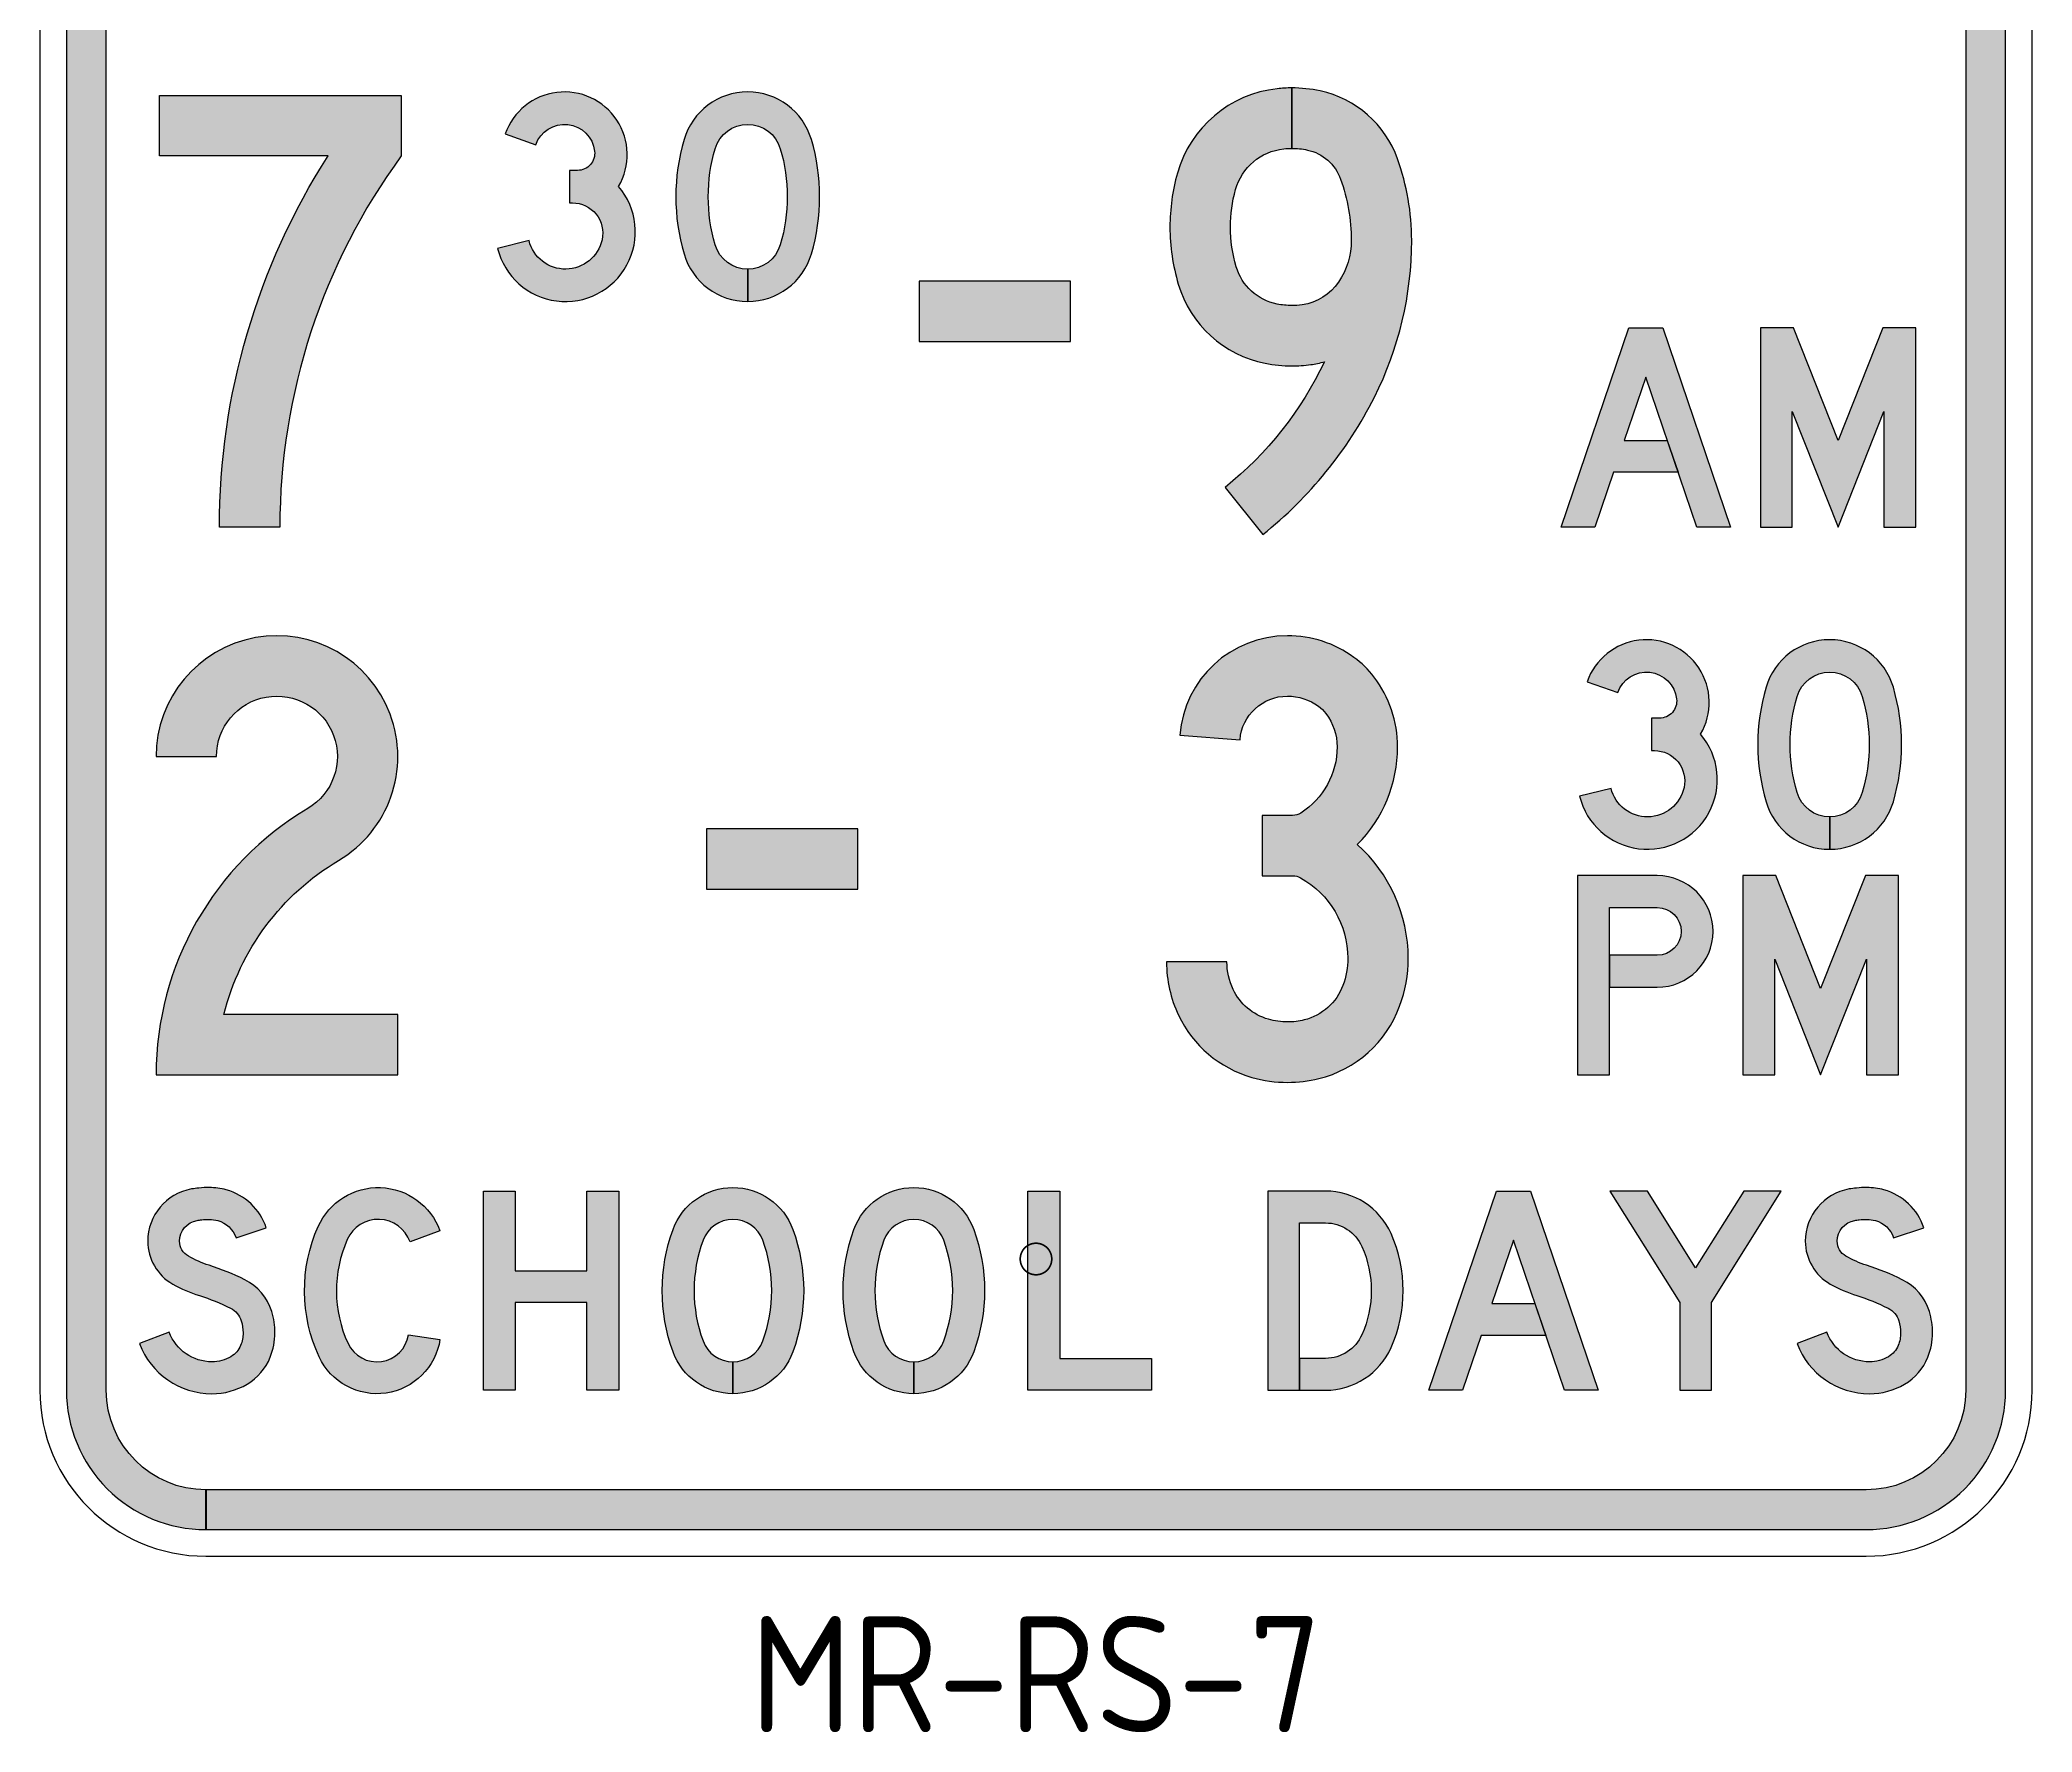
# Model space of a CAD drawing. Header units: millimetres. Extents: x 316 to 376, y 53 to 189.
# Drawn here: x 316 to 376, y 52.5 to 103.5 of the extents above; entities that cross this region are included whole.
import ezdxf
from ezdxf.enums import TextEntityAlignment as Align

# ---------------------------------------------------------------- set-up
doc = ezdxf.new("R2010")
doc.units = ezdxf.units.MM
doc.linetypes.add('HIDDEN', pattern=[0.375, 0.25, -0.125])
for name, color, linetype in [('DIM', 1, 'Continuous'), ('L20', 8, 'HIDDEN'), ('T25', 1, 'Continuous')]:
    doc.layers.add(name, color=color, linetype=linetype)
doc.layers.add('GSBWFILL', color=1, linetype='Continuous', lineweight=0)
doc.styles.add('T35', font='isocp2.shx', dxfattribs={"height": 3.5})
doc.styles.add('TSText', font='isocp2.shx', dxfattribs={"height": 25})

# ---------------------------------------------------------------- blocks, each defined once
blk = doc.blocks.new('*U55')
at = {"layer": 'GSBWFILL', "transparency": 33554687}
blk.add_hatch(color=256, dxfattribs=at).paths.add_polyline_path([(-249.8800000000001, -649.5), (250, -649.5, 0.414213562373095), (292, -607.5), (292, 607.5, 0.414213562373095), (250, 649.5), (-250, 649.5, 0.414213562373095), (-292, 607.5), (-292, -607.5, 0.414213562373095), (-250, -649.5), (-250, -637.5, -0.414213562373095), (-280, -607.5), (-280, 607.5, -0.414213562373095), (-250, 637.5), (250, 637.5, -0.414213562373095), (280, 607.5), (280, -607.5, -0.414213562373095), (250, -637.5), (-249.8800000000001, -637.5)])
at = {"layer": 'GSBWFILL', "linetype": 'Continuous', "transparency": 33554687}
for points in [[(-250, -657.5), (250, -657.5, 0.414213562373095), (300, -607.5), (300, 607.5, 0.414213562373095), (250, 657.5), (-250, 657.5, 0.414213562373095), (-300, 607.5), (-300, -607.5, 0.414213562373095), (-250, -657.5)], [(-249.8800000000001, -649.5), (250, -649.5, 0.414213562373095), (292, -607.5), (292, 607.5, 0.414213562373095), (250, 649.5), (-250, 649.5, 0.414213562373095), (-292, 607.5), (-292, -607.5, 0.414213562373095), (-250, -649.5), (-250, -637.5, -0.414213562373095), (-280, -607.5), (-280, 607.5, -0.414213562373095), (-250, 637.5), (250, 637.5, -0.414213562373095), (280, 607.5), (280, -607.5, -0.414213562373095), (250, -637.5), (-249.8800000000001, -637.5), (-249.8800000000001, -649.5)]]:
    blk.add_lwpolyline(points, format="xyb", close=True, dxfattribs=at).dxf.unprotected_set("ltscale", 0)
at = {"layer": 'GSBWFILL', "color": 250, "transparency": 33554687, "style": 'TSText'}
for s in ['levels:GSCOLORFILL|GSBWFILL|GSOUTLINE', 'chevronShoulderRadius:300.000', 'constructPanels:900|600|450', 'panelBorderRadius:300.000', 'chevronTipRadius:300.000', 'panelStyle:MR-RS-7.ssm', 'constructPanelMode:0', 'panelRoundCorners:0', 'panelStation:none', 'panelHeightLock:1', 'panelWidthLock:1', 'heightRounding:1', 'legendMaterial:0', 'panelName:name', 'panelStandard:1', 'widthRounding:1', 'panelMounting:1', 'panelMaterial:0', 'panelQuantity:1', 'marginAlign:9', 'panelShape:0', 'panelSizes:', 'version:2']:
    blk.add_text(s, height=0.001, dxfattribs=at).set_placement((0, 657.4979999999996), align=Align.CENTER)
blk = doc.blocks.new('*U18')
at = {"layer": 'GSBWFILL'}
h = blk.add_hatch(color=256, dxfattribs=at)
edge = h.paths.add_edge_path()
edge.add_arc((70.1138021978752, 139.8349602439575), 31.66503975604246, 74.46761882983742, 89.99999999999937, ccw=False)
edge.add_arc((71.36961921618118, 144.3533723390851), 26.97535701145702, 18.43416843661788, 74.46761882983628, ccw=False)
edge.add_line((96.96080605563552, 152.8833806652067), (127.318809418287, 163.002255693254))
edge.add_arc((71.36961921618013, 144.353372339084), 58.97535701145839, 18.43416843661881, 74.46761882983712)
edge.add_arc((70.11380219787513, 139.8349602439581), 63.66503975604186, 74.46761882983803, 90.00000000000006)
edge.add_arc((70.11380219787479, 87.17811100693719), 116.3218889930628, 89.99999999999987, 95.20208452342816)
edge.add_arc((67.43430500120193, 116.6089654807103), 86.76931042056951, 95.20208452342852, 100.0660043927368)
edge.add_arc((61.58281260194144, 149.5723280011554), 53.29061223869738, 100.0660043927364, 179.9999999999999)
edge.add_arc((57.59622376642022, 149.5723280011556), 49.30402340317619, 180.0000000000001, 240.52539161732)
edge.add_arc((102.7723739602681, 229.5035335058323), 141.1184131237857, 240.5253916173195, 252.4229875600029)
edge.add_arc((-5.154268137836397, -111.1985611304839), 216.2694397253923, 63.49479254048009, 72.42298756000332, ccw=False)
edge.add_arc((81.8551508929528, 63.27562188433962), 21.30308483623306, 17.092358613637998, 63.49479254048009, ccw=False)
edge.add_arc((63.63858117502647, 57.67413260573667), 40.36141882497338, -1.1368683772161603e-13, 17.092358613637487, ccw=False)
edge.add_arc((69.91031519401423, 57.67413260573653), 34.08968480598563, -21.835978028378975, 1.1368683772161603e-13, ccw=False)
edge.add_arc((80.10296240503372, 53.58993848622089), 23.1092158372125, 300.4201037662424, 338.16402197162085, ccw=False)
edge.add_arc((72.8177436446915, 65.99731672222809), 37.49731672222812, 270.00000000000006, 300.4201037662424, ccw=False)
edge.add_arc((72.81774364469152, 74.31938926379087), 45.8193892637909, 200.6540005308844, 270.00000000000006, ccw=False)
edge.add_line((29.94328044301864, 58.15780401743604), (-1.13686837721616e-13, 46.87064510517077))
edge.add_arc((72.81774364469149, 74.31938926379078), 77.81938926379081, 200.6540005308842, 269.9999999999999)
edge.add_arc((72.81774364469143, 65.9973167222284), 69.49731672222843, 269.9999999999999, 300.4201037662422)
edge.add_arc((80.10296240503381, 53.58993848622085), 55.10921583721243, 300.4201037662423, 338.1640219716208)
edge.add_arc((69.91031519401425, 57.67413260573646), 66.08968480598561, 338.1640219716209, 360.0000000000001)
edge.add_arc((63.63858117502667, 57.67413260573663), 72.36141882497319, 359.9999999999999, 377.0923586136376)
edge.add_arc((81.85515089295305, 63.2756218843399), 53.30308483623273, 17.09235861363743, 63.49479254047981)
edge.add_arc((-5.154268137833228, -111.198561130476), 248.2694397253839, 63.49479254047989, 72.4229875600031)
edge.add_arc((102.7723739602719, 229.5035335058409), 109.118413123795, 240.5253916173198, 252.4229875600031, ccw=False)
edge.add_arc((57.59622376642032, 149.5723280011554), 17.30402340317604, 179.9999999999995, 240.5253916173191, ccw=False)
edge.add_arc((61.58281260194153, 149.5723280011556), 21.29061223869724, 100.06600439273649, 180.0000000000001, ccw=False)
edge.add_arc((67.4343050012016, 116.6089654807101), 54.76931042056966, 95.20208452342831, 100.06600439273649, ccw=False)
edge.add_arc((70.11380219787529, 87.17811100693228), 84.32188899306769, 89.99999999999977, 95.20208452342808, ccw=False)
blk.add_lwpolyline([(70.11380219787551, 171.5, -0.06787675261042452), (78.59315953967004, 170.3435695505434, -0.2494830365654269), (96.96080605563552, 152.8833806652067), (127.318809418287, 163.002255693254, 0.2494830365654264), (87.16221351932367, 201.1749061075884, 0.06787675261042452), (70.11380219787506, 203.5, 0.02270227471950201), (59.56703468978421, 203.0208818389779, 0.02122604096759155), (52.26854324855614, 202.0426409332105, 0.3636441175402912), (8.292200363244035, 149.5723280011555, 0.2704077510795036), (33.33678063119186, 106.6495351923277, 0.0519597405227712), (60.15638590907119, 94.97367033413467, -0.03897631886995447), (91.3622734742722, 82.33962051430993, -0.2052815878054308), (102.2173258005501, 69.53687228439209, -0.07471806484743376), (103.9999999999999, 57.67413260573662, -0.09556678149168694), (101.5541485995273, 44.99444737401317, -0.1661941654668835), (91.80399884476228, 33.66202833871628, -0.1335177693873042), (72.81774364469155, 28.49999999999997, -0.3121642975364797), (29.94328044301864, 58.15780401743604), (-1.13686837721616e-13, 46.87064510517077, 0.3121642975364798), (72.81774364469138, -3.500000000000028, 0.1335177693873042), (108.0067626559154, 6.067274401056522, 0.1661941654668837), (131.2582269663246, 33.09202205901265, 0.09556678149168694), (135.9999999999999, 57.67413260573656, 0.07471806484743371), (132.8039568942248, 78.94208351750389, 0.2052815878054319), (105.6432062565886, 110.9762222482267, 0.03897631886995447), (69.8199839289999, 125.4796512773732, -0.05195974052277098), (49.08199018496825, 134.5078979602233, -0.2704077510795024), (40.29220036324429, 149.5723280011556, -0.3636441175402912), (57.86158500182572, 170.5352150791966, -0.02122604096759155), (62.46843668024738, 171.1526866203946, -0.02270227471950201)], format="xyb", close=True, dxfattribs=at)
blk = doc.blocks.new('*U19')
at = {"layer": 'GSBWFILL', "linetype": 'Continuous'}
blk.add_hatch(color=256, dxfattribs=at).paths.add_polyline_path([(13.72124205111108, 164.4021739130435, 0.2166768782576797), (14.62675417347889, 33.60638297872346, 0.7444135620073872), (136, 51.04683606026732), (104.3509964946425, 55.77341803013366, -0.7444135620073867), (43.66437358138194, 47.05319148936167, -0.2166768782576799), (42.94225631924041, 151.3586956521739, -0.6740116141040629), (105.934343747456, 149.1418350505327), (136, 160.0988562745634, 0.6740116141040616)])
at = {"layer": 'GSBWFILL'}
blk.add_lwpolyline([(136, 51.04683606026732, -0.744413562007387), (14.6267541734789, 33.60638297872336, -0.2166768782576799), (13.72124205111101, 164.4021739130435, -0.674011614104063), (136, 160.0988562745634), (105.934343747456, 149.1418350505327, 0.6740116141040626), (42.94225631924041, 151.3586956521739, 0.21667687825768), (43.66437358138194, 47.05319148936167, 0.744413562007387), (104.3509964946425, 55.77341803013366)], format="xyb", close=True, dxfattribs=at)
blk = doc.blocks.new('*U20')
at = {"layer": 'GSBWFILL', "linetype": 'Continuous'}
blk.add_hatch(color=256, dxfattribs=at).paths.add_polyline_path([(0, 0), (32, 0), (32, 88), (104, 88), (104, 0), (136, 0), (136, 200), (104, 200), (104, 120), (32, 120), (32, 200), (0, 200)])
at = {"layer": 'GSBWFILL'}
blk.add_lwpolyline([(0, 200), (32, 200), (32, 120), (104, 120), (104, 200), (136, 200), (136, 0), (104, 0), (104, 88), (32, 88), (32, 0), (0, 0)], close=True, dxfattribs=at)
blk = doc.blocks.new('*U21')
at = {"layer": 'GSBWFILL', "linetype": 'Continuous'}
blk.add_hatch(color=256, dxfattribs=at).paths.add_polyline_path([(10.8974677644866, 161.4928538138885, 0.177215189873418), (10.89746776448655, 38.50714618611153, 0.3148253933391206), (71, -3.499999999999993), (71, 28.5, -0.3148253933391204), (40.9487338822433, 49.50357309305578, -0.1772151898734181), (40.94873388224336, 150.4964269069443, -0.6989247311827949), (101.0512661177567, 150.4964269069442, -0.177215189873418), (101.0512661177567, 49.50357309305575, -0.3147395270879065), (71.00999999999999, 28.50000156250005), (71.00999999999999, -3.499999218749977, 0.3147824596861237), (131.1025322355135, 38.5071461861116, 0.1772151898734178), (131.1025322355134, 161.4928538138885, 0.6989247311827947)])
at = {"layer": 'GSBWFILL'}
blk.add_lwpolyline([(71, -3.499999999999986, -0.3148253933391205), (10.89746776448658, 38.50714618611153, -0.1772151898734181), (10.89746776448658, 161.4928538138885, -0.6989247311827952), (131.1025322355134, 161.4928538138885, -0.1772151898734181), (131.1025322355134, 38.50714618611148, -0.3147824596861233), (71.00999999999999, -3.499999218749981), (71.00999999999999, 28.50000156250004, 0.3147395270879066), (101.0512661177567, 49.50357309305574, 0.1772151898734181), (101.0512661177567, 150.4964269069443, 0.6989247311827952), (40.94873388224335, 150.4964269069442, 0.1772151898734181), (40.94873388224329, 49.50357309305576, 0.3148253933391204), (71, 28.5)], format="xyb", close=True, dxfattribs=at)
blk = doc.blocks.new('*U22')
at = {"layer": 'GSBWFILL', "linetype": 'Continuous'}
blk.add_hatch(color=256, dxfattribs=at).paths.add_polyline_path([(10.8974677644866, 161.4928538138885, 0.177215189873418), (10.89746776448655, 38.50714618611153, 0.3148253933391206), (71, -3.499999999999993), (71, 28.5, -0.3148253933391204), (40.9487338822433, 49.50357309305578, -0.1772151898734181), (40.94873388224336, 150.4964269069443, -0.6989247311827949), (101.0512661177567, 150.4964269069442, -0.177215189873418), (101.0512661177567, 49.50357309305575, -0.3147395270879065), (71.00999999999999, 28.50000156250005), (71.00999999999999, -3.499999218749977, 0.3147824596861237), (131.1025322355135, 38.5071461861116, 0.1772151898734178), (131.1025322355134, 161.4928538138885, 0.6989247311827947)])
at = {"layer": 'GSBWFILL'}
blk.add_lwpolyline([(71, -3.499999999999986, -0.3148253933391205), (10.89746776448658, 38.50714618611153, -0.1772151898734181), (10.89746776448658, 161.4928538138885, -0.6989247311827952), (131.1025322355134, 161.4928538138885, -0.1772151898734181), (131.1025322355134, 38.50714618611148, -0.3147824596861233), (71.00999999999999, -3.499999218749981), (71.00999999999999, 28.50000156250004, 0.3147395270879066), (101.0512661177567, 49.50357309305574, 0.1772151898734181), (101.0512661177567, 150.4964269069443, 0.6989247311827952), (40.94873388224335, 150.4964269069442, 0.1772151898734181), (40.94873388224329, 49.50357309305576, 0.3148253933391204), (71, 28.5)], format="xyb", close=True, dxfattribs=at)
blk = doc.blocks.new('*U23')
at = {"layer": 'GSBWFILL', "linetype": 'Continuous'}
blk.add_hatch(color=256, dxfattribs=at).paths.add_polyline_path([(32, 32), (124, 32), (124, 0), (0, 0), (0, 200), (32, 200)])
at = {"layer": 'GSBWFILL'}
blk.add_lwpolyline([(32, 32), (124, 32), (124, 0), (0, 0), (0, 200), (32, 200)], close=True, dxfattribs=at)
blk = doc.blocks.new('*U17')
at = {"layer": 'GSBWFILL', "color": 28}
for name, p, xscale, yscale, zscale in [('*U18', (0, 0), 0.3000000000000001, 0.3000000000000001, 0.3000000000000001), ('*U19', (49.70625, 0), 0.3, 0.3, 0.3), ('*U20', (103.56875, 0), 0.3, 0.3, 0.3), ('*U21', (157.43125, 0), 0.3, 0.3, 0.3), ('*U22', (211.90625, 0), 0.2999999999999999, 0.2999999999999999, 0.2999999999999999), ('*U23', (267.56875, 0), 0.3, 0.3, 0.3)]:
    blk.add_blockref(name, p, dxfattribs=dict(at, xscale=xscale, yscale=yscale, zscale=zscale))
blk = doc.blocks.new('*U25')
at = {"layer": 'GSBWFILL', "linetype": 'Continuous'}
blk.add_hatch(color=256, dxfattribs=at).paths.add_polyline_path([(0, 0), (32, 0), (32, 168), (58.06346010171023, 168, -0.2964931262111151), (94.62198769690465, 144.2318840579709, -0.212019282081777), (94.62198769690458, 55.76811594202892, -0.2964931262111143), (58.06346010171029, 32), (32.00999999999999, 31.99999999999999), (32.00999999999999, 0), (58.06346010171028, 0, 0.2964931262111141), (123.8688097730599, 42.78260869565198, 0.2120192820817773), (123.8688097730601, 157.2173913043477, 0.2964931262111152), (58.06346010171021, 200), (0, 200)])
at = {"layer": 'GSBWFILL'}
blk.add_lwpolyline([(32.00999999999999, 31.99999999999999), (32.00999999999999, 0), (58.06346010171023, 0, 0.2964931262111147), (123.86880977306, 42.78260869565205, 0.2120192820817774), (123.8688097730601, 157.2173913043478, 0.2964931262111148), (58.06346010171023, 200), (0, 200), (0, 0), (32, 0), (32, 168), (58.06346010171023, 168, -0.2964931262111147), (94.62198769690463, 144.231884057971, -0.2120192820817771), (94.62198769690457, 55.76811594202893, -0.2964931262111147), (58.06346010171023, 32)], format="xyb", close=True, dxfattribs=at)
blk = doc.blocks.new('*U26')
at = {"layer": 'GSBWFILL', "linetype": 'Continuous'}
blk.add_hatch(color=256, dxfattribs=at).paths.add_polyline_path([(0, 0), (68, 200), (102, 200), (170, 0), (136.2009704281322, 0), (85, 150.5910894945062), (63.37275643622598, 86.9815496010532), (106.6166813670329, 86.9815496010532), (117.4966813670329, 54.9815496010532), (52.49275643622593, 54.9815496010532), (33.79902957186789, 0)])
at = {"layer": 'GSBWFILL'}
blk.add_lwpolyline([(0, 0), (68, 200), (102, 200), (170, 0), (136.2009704281322, 0), (85, 150.5910894945062), (63.37275643622598, 86.9815496010532), (106.6166813670329, 86.9815496010532), (117.4966813670329, 54.9815496010532), (52.49275643622593, 54.9815496010532), (33.79902957186789, 0)], close=True, dxfattribs=at)
blk = doc.blocks.new('*U27')
at = {"layer": 'GSBWFILL', "linetype": 'Continuous'}
blk.add_hatch(color=256, dxfattribs=at).paths.add_polyline_path([(70.00000000000001, 87.99999999999996), (70, 0), (102, 0), (102, 87.99999999999997), (172, 200), (134.2640754717736, 200), (86.00000000000001, 122.7774792451623), (37.73592452822641, 200), (0, 200)])
at = {"layer": 'GSBWFILL'}
blk.add_lwpolyline([(70, 0), (102, 0), (102, 87.99999999999997), (172, 200), (134.2640754717736, 200), (86, 122.7774792451623), (37.73592452822641, 200), (0, 200), (70, 87.99999999999997)], close=True, dxfattribs=at)
blk = doc.blocks.new('*U28')
at = {"layer": 'GSBWFILL'}
h = blk.add_hatch(color=256, dxfattribs=at)
edge = h.paths.add_edge_path()
edge.add_arc((70.1138021978752, 139.8349602439575), 31.66503975604246, 74.46761882983742, 89.99999999999937, ccw=False)
edge.add_arc((71.36961921618118, 144.3533723390851), 26.97535701145702, 18.43416843661788, 74.46761882983628, ccw=False)
edge.add_line((96.96080605563552, 152.8833806652067), (127.318809418287, 163.002255693254))
edge.add_arc((71.36961921618013, 144.353372339084), 58.97535701145839, 18.43416843661881, 74.46761882983712)
edge.add_arc((70.11380219787513, 139.8349602439581), 63.66503975604186, 74.46761882983803, 90.00000000000006)
edge.add_arc((70.11380219787479, 87.17811100693719), 116.3218889930628, 89.99999999999987, 95.20208452342816)
edge.add_arc((67.43430500120193, 116.6089654807103), 86.76931042056951, 95.20208452342852, 100.0660043927368)
edge.add_arc((61.58281260194144, 149.5723280011554), 53.29061223869738, 100.0660043927364, 179.9999999999999)
edge.add_arc((57.59622376642022, 149.5723280011556), 49.30402340317619, 180.0000000000001, 240.52539161732)
edge.add_arc((102.7723739602681, 229.5035335058323), 141.1184131237857, 240.5253916173195, 252.4229875600029)
edge.add_arc((-5.154268137836397, -111.1985611304839), 216.2694397253923, 63.49479254048009, 72.42298756000332, ccw=False)
edge.add_arc((81.8551508929528, 63.27562188433962), 21.30308483623306, 17.092358613637998, 63.49479254048009, ccw=False)
edge.add_arc((63.63858117502647, 57.67413260573667), 40.36141882497338, -1.1368683772161603e-13, 17.092358613637487, ccw=False)
edge.add_arc((69.91031519401423, 57.67413260573653), 34.08968480598563, -21.835978028378975, 1.1368683772161603e-13, ccw=False)
edge.add_arc((80.10296240503372, 53.58993848622089), 23.1092158372125, 300.4201037662424, 338.16402197162085, ccw=False)
edge.add_arc((72.8177436446915, 65.99731672222809), 37.49731672222812, 270.00000000000006, 300.4201037662424, ccw=False)
edge.add_arc((72.81774364469152, 74.31938926379087), 45.8193892637909, 200.6540005308844, 270.00000000000006, ccw=False)
edge.add_line((29.94328044301864, 58.15780401743604), (-1.13686837721616e-13, 46.87064510517077))
edge.add_arc((72.81774364469149, 74.31938926379078), 77.81938926379081, 200.6540005308842, 269.9999999999999)
edge.add_arc((72.81774364469143, 65.9973167222284), 69.49731672222843, 269.9999999999999, 300.4201037662422)
edge.add_arc((80.10296240503381, 53.58993848622085), 55.10921583721243, 300.4201037662423, 338.1640219716208)
edge.add_arc((69.91031519401425, 57.67413260573646), 66.08968480598561, 338.1640219716209, 360.0000000000001)
edge.add_arc((63.63858117502667, 57.67413260573663), 72.36141882497319, 359.9999999999999, 377.0923586136376)
edge.add_arc((81.85515089295305, 63.2756218843399), 53.30308483623273, 17.09235861363743, 63.49479254047981)
edge.add_arc((-5.154268137833228, -111.198561130476), 248.2694397253839, 63.49479254047989, 72.4229875600031)
edge.add_arc((102.7723739602719, 229.5035335058409), 109.118413123795, 240.5253916173198, 252.4229875600031, ccw=False)
edge.add_arc((57.59622376642032, 149.5723280011554), 17.30402340317604, 179.9999999999995, 240.5253916173191, ccw=False)
edge.add_arc((61.58281260194153, 149.5723280011556), 21.29061223869724, 100.06600439273649, 180.0000000000001, ccw=False)
edge.add_arc((67.4343050012016, 116.6089654807101), 54.76931042056966, 95.20208452342831, 100.06600439273649, ccw=False)
edge.add_arc((70.11380219787529, 87.17811100693228), 84.32188899306769, 89.99999999999977, 95.20208452342808, ccw=False)
blk.add_lwpolyline([(70.11380219787551, 171.5, -0.06787675261042452), (78.59315953967004, 170.3435695505434, -0.2494830365654269), (96.96080605563552, 152.8833806652067), (127.318809418287, 163.002255693254, 0.2494830365654264), (87.16221351932367, 201.1749061075884, 0.06787675261042452), (70.11380219787506, 203.5, 0.02270227471950201), (59.56703468978421, 203.0208818389779, 0.02122604096759155), (52.26854324855614, 202.0426409332105, 0.3636441175402912), (8.292200363244035, 149.5723280011555, 0.2704077510795036), (33.33678063119186, 106.6495351923277, 0.0519597405227712), (60.15638590907119, 94.97367033413467, -0.03897631886995447), (91.3622734742722, 82.33962051430993, -0.2052815878054308), (102.2173258005501, 69.53687228439209, -0.07471806484743376), (103.9999999999999, 57.67413260573662, -0.09556678149168694), (101.5541485995273, 44.99444737401317, -0.1661941654668835), (91.80399884476228, 33.66202833871628, -0.1335177693873042), (72.81774364469155, 28.49999999999997, -0.3121642975364797), (29.94328044301864, 58.15780401743604), (-1.13686837721616e-13, 46.87064510517077, 0.3121642975364798), (72.81774364469138, -3.500000000000028, 0.1335177693873042), (108.0067626559154, 6.067274401056522, 0.1661941654668837), (131.2582269663246, 33.09202205901265, 0.09556678149168694), (135.9999999999999, 57.67413260573656, 0.07471806484743371), (132.8039568942248, 78.94208351750389, 0.2052815878054319), (105.6432062565886, 110.9762222482267, 0.03897631886995447), (69.8199839289999, 125.4796512773732, -0.05195974052277098), (49.08199018496825, 134.5078979602233, -0.2704077510795024), (40.29220036324429, 149.5723280011556, -0.3636441175402912), (57.86158500182572, 170.5352150791966, -0.02122604096759155), (62.46843668024738, 171.1526866203946, -0.02270227471950201)], format="xyb", close=True, dxfattribs=at)
blk = doc.blocks.new('*U24')
at = {"layer": 'GSBWFILL', "color": 28}
for name, p, xscale, yscale, zscale in [('*U25', (0, 0), 0.3, 0.3, 0.3), ('*U27', (103.08125, 0), 0.3000000000000001, 0.3000000000000001, 0.3000000000000001), ('*U28', (159.43125, 0), 0.3000000000000001, 0.3000000000000001, 0.3000000000000001), ('*U26', (48.51875000000001, 0), 0.2999999999999999, 0.2999999999999999, 0.2999999999999999)]:
    blk.add_blockref(name, p, dxfattribs=dict(at, xscale=xscale, yscale=yscale, zscale=zscale))
blk = doc.blocks.new('*U16')
at = {"layer": 'GSBWFILL'}
for name, p in [('*U17', (-270, 0)), ('*U24', (69.76874999999995, 0))]:
    blk.add_blockref(name, p, dxfattribs=at)
blk = doc.blocks.new('*U31')
at = {"layer": 'GSBWFILL', "linetype": 'Continuous'}
blk.add_hatch(color=256, dxfattribs=at).paths.add_polyline_path([(78.06972671074709, 172, 0.1433369753459207), (27.72750158428391, 0), (55.72750158428391, 7.21433546582717e-15, -0.1594251602212734), (112, 171.9999999999999), (112, 200), (0, 200), (0, 172)])
at = {"layer": 'GSBWFILL'}
blk.add_lwpolyline([(78.06972671074709, 172), (0, 172), (0, 200), (112, 200), (112, 172, 0.1594251602212734), (55.72750158428391, 7.21433546582717e-15), (27.72750158428391, 0, -0.1433369753459207)], format="xyb", close=True, dxfattribs=at)
blk = doc.blocks.new('*U30')
at = {"layer": 'L20', "color": 28, "xscale": 0.65, "yscale": 0.65, "zscale": 0.65}
blk.add_blockref('*U31', (0, 0), dxfattribs=at)
blk = doc.blocks.new('*U33')
at = {"layer": 'GSBWFILL', "linetype": 'Continuous'}
blk.add_hatch(color=256, dxfattribs=at).paths.add_polyline_path([(95.79962670033457, 144.9615384615385, -0.4485045702622519), (78.91317157014501, 126), (71, 126), (71, 93.99999999999997), (73.8373971655885, 93.99999999999999, -0.4789782292996548), (103.1405278752544, 57.57142857142843, -0.7939952381590571), (31.07246376811593, 56.65623720882009), (0, 49.0075774975294, 1.26375407277008), (119.5372224483554, 110.230752926952, 1.100719099185328), (7.487180891705471, 162), (37.68734559276073, 151.4193548387097, -0.7959080068499681)])
at = {"layer": 'GSBWFILL'}
blk.add_lwpolyline([(103.1405278752544, 57.57142857142849, -0.7939952381590584), (31.07246376811594, 56.65623720882009), (0, 49.0075774975294, 1.26375407277008), (119.5372224483554, 110.230752926952, 1.100719099185328), (7.487180891705464, 162), (37.68734559276072, 151.4193548387097, -0.7959080068499682), (95.79962670033456, 144.9615384615385, -0.4485045702622509), (78.91317157014498, 126), (71, 126), (71, 93.99999999999999), (73.83739716558864, 93.99999999999999, -0.4789782292996527)], format="xyb", close=True, dxfattribs=at)
blk = doc.blocks.new('*U34')
at = {"layer": 'GSBWFILL', "linetype": 'Continuous'}
blk.add_hatch(color=256, dxfattribs=at).paths.add_polyline_path([(103.1627060194774, 147.4403013110112, -0.1441241685144126), (103.1627060194774, 52.55969868898879, -0.3325609583701592), (71.00999999999999, 28.50000149132637), (71.00999999999999, -3.499999236958104, 0.3326014003804788), (133.8603643089016, 43.5234508202248, 0.1441241685144124), (133.8603643089016, 156.4765491797751, 0.7480620155038766), (8.139635691098356, 156.476549179775, 0.1441241685144123), (8.139635691098462, 43.52345082022479, 0.3326437735382902), (71, -3.5), (71, 28.49999999999997, -0.3326437735382907), (38.83729398052262, 52.55969868898882, -0.1441241685144125), (38.83729398052263, 147.4403013110112, -0.748062015503878)])
at = {"layer": 'GSBWFILL'}
blk.add_lwpolyline([(71, 28.49999999999998, -0.3326437735382907), (38.83729398052265, 52.55969868898885, -0.1441241685144124), (38.83729398052265, 147.4403013110111, -0.7480620155038762), (103.1627060194774, 147.4403013110111, -0.1441241685144126), (103.1627060194774, 52.55969868898882, -0.3325609583701591), (71.00999999999999, 28.50000149132637), (71.00999999999999, -3.499999236958104, 0.3326014003804788), (133.8603643089016, 43.52345082022479, 0.1441241685144125), (133.8603643089016, 156.4765491797751, 0.7480620155038759), (8.13963569109842, 156.4765491797751, 0.1441241685144123), (8.13963569109842, 43.52345082022484, 0.3326437735382906), (71, -3.5)], format="xyb", close=True, dxfattribs=at)
blk = doc.blocks.new('*U32')
at = {"layer": 'L20', "color": 28, "xscale": 0.305, "yscale": 0.305, "zscale": 0.305}
for name, p in [('*U33', (0, 0)), ('*U34', (53.68000000000029, 0))]:
    blk.add_blockref(name, p, dxfattribs=at)
blk = doc.blocks.new('*U36')
at = {"layer": 'GSBWFILL', "linetype": 'Continuous'}
blk.add_hatch(color=256, dxfattribs=at).paths.add_polyline_path([(70, 85.99999999999999), (70, 114), (0, 114), (0, 85.99999999999996)])
at = {"layer": 'GSBWFILL'}
blk.add_lwpolyline([(0, 85.99999999999996), (70, 85.99999999999999), (70, 114), (0, 114)], close=True, dxfattribs=at)
blk = doc.blocks.new('*U35')
at = {"layer": 'L20', "color": 28, "xscale": 0.65, "yscale": 0.65, "zscale": 0.65}
blk.add_blockref('*U36', (0, 0), dxfattribs=at)
blk = doc.blocks.new('*U38')
at = {"layer": 'GSBWFILL'}
h = blk.add_hatch(color=256, dxfattribs=at)
edge = h.paths.add_edge_path()
edge.add_arc((56.42128711042226, 141.0528427986546), 34.44715720134542, 77.88173887077812, 89.99999999999937, ccw=False)
edge.add_arc((59.22959894674815, 154.1321073888978), 21.06979656511982, 19.695622455793114, 77.88173887077892, ccw=False)
edge.add_arc((-0.3239890122372344, 132.8139690239198), 84.32398901223718, -2.2737367544323206e-13, 19.695622455792886, ccw=False)
edge.add_arc((49.52055234581982, 132.8139690239194), 34.47944765418012, -33.954983335729594, 1.1368683772161603e-13, ccw=False)
edge.add_arc((57.82940326962735, 127.2190715233565), 24.46246798384722, 278.1073099177223, 326.0450166642702, ccw=False)
edge.add_arc((56.42128711042311, 137.1039704936169), 34.44715720134752, 269.9999999999994, 278.1073099177217, ccw=False)
edge.add_arc((56.42128711042251, 137.1039704936144), 34.44715720134505, 258.6052896560554, 270.00000000000034, ccw=False)
edge.add_arc((54.53104450060502, 127.7249429299079), 24.87954646695918, 196.6346964571661, 258.6052896560547, ccw=False)
edge.add_arc((92.34129478200981, 139.0216041064651), 64.34129478200987, 180.0000000000001, 196.6346964571664, ccw=False)
edge.add_arc((92.3412947820103, 139.0216041064647), 64.34129478201035, 164.3268128992555, 179.9999999999997, ccw=False)
edge.add_arc((55.52022474278077, 149.3529498363172), 26.09828361103182, 96.19578499423437, 164.3268128992564, ccw=False)
edge.add_arc((56.42128711041968, 141.0528427986553), 34.44715720134441, 90.00831647432477, 96.19578499422943, ccw=False)
edge.add_line((56.41628711042218, 175.4999996371251), (56.4162871104224, 203.4999997998308))
edge.add_arc((56.4212871104228, 141.0528427986554), 62.4471572013446, 90.00458754106243, 96.19578499423427)
edge.add_arc((55.52022474278087, 149.3529498363169), 54.09828361103208, 96.19578499423422, 164.3268128992558)
edge.add_arc((92.34129478201044, 139.021604106465), 92.3412947820105, 164.3268128992558, 180)
edge.add_arc((92.34129478201005, 139.0216041064652), 92.34129478201011, 180.0000000000001, 196.6346964571664)
edge.add_arc((54.53104450060469, 127.7249429299077), 52.87954646695879, 196.6346964571662, 258.605289656055)
edge.add_arc((56.42128711042323, 137.1039704936145), 62.44715720134514, 258.6052896560544, 269.9999999999993)
edge.add_arc((56.42128711042314, 137.1039704936182), 62.44715720134889, 269.9999999999994, 278.1073099177217)
edge.add_arc((57.82940326962688, 127.2190715233567), 52.46246798384751, 278.1073099177227, 285.1849277156727)
edge.add_arc((-76.72783324312516, 146.662651424368), 164.0213699767941, 308.55501118228125, 334.7082986462901, ccw=False)
edge.add_line((25.50106929753888, 18.39628290012945), (42.95251036002712, -3.5))
edge.add_arc((-76.72783324312547, 146.6626514243683), 192.0213699767945, 308.5550111822812, 333.2445168214691)
edge.add_arc((-49.25909148555198, 132.8139690239193), 161.2590914855519, 333.2445168214692, 360.0000000000001)
edge.add_arc((-0.3239890122378171, 132.8139690239198), 112.3239890122378, 359.9999999999999, 379.6956224557927)
edge.add_arc((59.22959894674814, 154.1321073888978), 49.06979656511989, 19.69562245579295, 77.88173887077885)
edge.add_arc((56.42128711042239, 141.0528427986541), 62.4471572013459, 77.8817388707786, 89.9999999999999)
edge.add_line((56.42128711042251, 203.5), (56.42128711042263, 175.5))
blk.add_lwpolyline([(56.42128711042263, 175.5, -0.05292522210720448), (63.65278530554015, 174.7323925745677, -0.2594841674007651), (79.06673439145135, 161.2331203197433, -0.0861505550273166), (83.99999999999994, 132.8139690239195, -0.1492501977795737), (78.12044971231666, 113.5557712587288, -0.2122724922251803), (61.27928495464829, 103.0010894393738, -0.03538957602267577), (56.42128711042272, 102.6568132922694, -0.0497598113727579), (49.61567114874282, 103.3357867900702, -0.2771863693133113), (30.69272210056107, 120.6027089016592, -0.0727102854520789), (27.99999999999994, 139.021604106465, -0.06849399081465514), (30.39232034087179, 156.4033986029118, -0.3063559470172042), (52.7035356448368, 175.2987909282413, -0.02700448590905876), (56.41628711042218, 175.4999996371251), (56.4162871104224, 203.4999997998308, 0.02702076832215559), (49.6816014855694, 203.1352403055783, 0.306355947017202), (3.433408646156138, 163.9675958661069, 0.06849399081465514), (-5.684341886080801e-14, 139.021604106465, 0.07271028545207886), (3.864539035099881, 112.5871868721155, 0.2771863693133121), (44.08379965603211, 75.88768307072145, 0.0497598113727579), (56.4212871104225, 74.65681329226936, 0.03538957602267577), (65.22805607800223, 75.2809305903454, 0.03089175449247574), (71.57117615674457, 76.58830790206514, -0.1146131852381842), (25.50106929753888, 18.39628290012945), (42.95251036002712, -3.5, 0.1081469774908508), (94.73493487821582, 60.21772285170908, 0.1172760840982714), (111.9999999999999, 132.8139690239195, 0.08615055502731603), (105.4286307075838, 170.6697734667805, 0.2594841674007656), (69.53083057585873, 202.1084511623208, 0.05292522210720426), (56.42128711042251, 203.5)], format="xyb", close=True, dxfattribs=at)
blk = doc.blocks.new('*U37')
at = {"layer": 'L20', "color": 28, "xscale": 0.65, "yscale": 0.65, "zscale": 0.65}
blk.add_blockref('*U38', (0, 0), dxfattribs=at)
blk = doc.blocks.new('*U40')
at = {"layer": 'GSBWFILL', "linetype": 'Continuous'}
blk.add_hatch(color=256, dxfattribs=at).paths.add_polyline_path([(0, 0), (68, 200), (102, 200), (170, 0), (136.2009704281322, 0), (85, 150.5910894945062), (63.37275643622598, 86.9815496010532), (106.6166813670329, 86.9815496010532), (117.4966813670329, 54.9815496010532), (52.49275643622593, 54.9815496010532), (33.79902957186789, 0)])
at = {"layer": 'GSBWFILL'}
blk.add_lwpolyline([(0, 0), (68, 200), (102, 200), (170, 0), (136.2009704281322, 0), (85, 150.5910894945062), (63.37275643622598, 86.9815496010532), (106.6166813670329, 86.9815496010532), (117.4966813670329, 54.9815496010532), (52.49275643622593, 54.9815496010532), (33.79902957186789, 0)], close=True, dxfattribs=at)
blk = doc.blocks.new('*U41')
at = {"layer": 'GSBWFILL', "linetype": 'Continuous'}
blk.add_hatch(color=256, dxfattribs=at).paths.add_polyline_path([(32, 116), (78, -1.4210854715202e-14), (124, 116), (124, 0), (156, 0), (156, 200), (122.8861186431857, 200), (78.00000000000001, 86.80891820414053), (33.11388135681437, 200), (-3.552713678800501e-15, 200), (0, 0), (32, 0)])
at = {"layer": 'GSBWFILL'}
blk.add_lwpolyline([(156, 0), (156, 200), (122.8861186431857, 200), (78, 86.80891820414051), (33.11388135681437, 200), (0, 200), (0, 0), (32, 0), (32, 116), (78, 0), (124, 116), (124, 0)], close=True, dxfattribs=at)
blk = doc.blocks.new('*U39')
at = {"layer": 'L20', "color": 28}
for name, p, xscale, yscale, zscale in [('*U40', (0, 0), 0.3, 0.3, 0.3), ('*U41', (60.00000000000091, 0), 0.2999999999999982, 0.2999999999999982, 0.2999999999999982)]:
    blk.add_blockref(name, p, dxfattribs=dict(at, xscale=xscale, yscale=yscale, zscale=zscale))
blk = doc.blocks.new('*U29')
at = {"layer": 'L20'}
for name, p in [('*U37', (39.84500000000025, 0)), ('*U30', (-264.4450000000006, 0)), ('*U32', (-162.6450000000004, 69)), ('*U35', (-35.65499999999975, 0)), ('*U39', (157.6450000000004, 0))]:
    blk.add_blockref(name, p, dxfattribs=at)
blk = doc.blocks.new('*U44')
at = {"layer": 'GSBWFILL', "linetype": 'Continuous'}
blk.add_hatch(color=256, dxfattribs=at).paths.add_polyline_path([(7.105427357601002e-15, 147.5), (28, 147.5, -1.720287708574407), (70.28571428606928, 123.4185057079758, 0.2647852299283486), (0, 0), (112, 0), (112, 28), (31.44511408668849, 28, -0.2002433019730203), (84.57142857142856, 99.33701141553038, 1.720287708589)])
at = {"layer": 'GSBWFILL'}
blk.add_lwpolyline([(112, 28), (31.44511408668848, 28, -0.2002433019730203), (84.57142857142856, 99.33701141553036, 1.720287708589), (0, 147.5), (28, 147.5, -1.720287708588999), (70.28571428571428, 123.4185057077652, 0.2647852299275791), (0, 0), (112, 0)], format="xyb", close=True, dxfattribs=at)
blk = doc.blocks.new('*U43')
at = {"layer": 'L20', "color": 28, "xscale": 0.65, "yscale": 0.65, "zscale": 0.65}
blk.add_blockref('*U44', (0, 0), dxfattribs=at)
blk = doc.blocks.new('*U46')
at = {"layer": 'GSBWFILL', "linetype": 'Continuous'}
blk.add_hatch(color=256, dxfattribs=at).paths.add_polyline_path([(70, 85.99999999999999), (70, 114), (0, 114), (0, 85.99999999999996)])
at = {"layer": 'GSBWFILL'}
blk.add_lwpolyline([(0, 85.99999999999996), (70, 85.99999999999999), (70, 114), (0, 114)], close=True, dxfattribs=at)
blk = doc.blocks.new('*U45')
at = {"layer": 'L20', "color": 28, "xscale": 0.65, "yscale": 0.65, "zscale": 0.65}
blk.add_blockref('*U46', (0, 0), dxfattribs=at)
blk = doc.blocks.new('*U48')
at = {"layer": 'GSBWFILL'}
blk.add_hatch(color=256, dxfattribs=at).paths.add_polyline_path([(79.06559385983343, 151.982865284805, -0.2572183542099593), (62.18228721631272, 121.3351973056673, -0.1418789520415105), (58.43217695634839, 120.2492134167119), (44.34591521006371, 120.2492134167119), (44.34591521006371, 92.2492134167119), (58.43217670941601, 92.24921341671187, -0.1276677439317183), (62.08645263713743, 91.3006870078609, -0.2721538480983702), (84, 54.02313043583626, -0.08871092385597339), (81.75201983615506, 41.45258501011412, -0.2487393613987962), (63.82291649832285, 25.43025094220387, -0.06050160346199018), (56.16323677358434, 24.5, -0.06985037675322504), (47.19446179470941, 25.75908780658552, -0.2154827893176531), (30.866011501809, 39.60818948092788, -0.1111791225169995), (28.00000000000001, 52.33803142670195), (0, 52.33803142670193, 0.111179122517), (5.567629022059691, 27.60852932289372, 0.2154827893176532), (39.4848053026044, -1.158586624422576, 0.06985037675322484), (56.16323677358429, -3.5, 0.06050160346199041), (70.52513625746963, -1.755779483367647, 0.2487393613987976), (108.0166441573397, 31.74848745974736, 0.08871092385597341), (112, 54.02313043583628, 0.2135633460853726), (88.41694618036468, 106.7181447952701, 0.1979256153514739), (107.0655938598335, 151.982865284805, 0.1640392514611141), (96.13756926051002, 184.3957288083818, 0.07313119875606869), (86.86127199355462, 193.4707212456755, 0.158412135086871), (56, 203.5, 0.3911906155573765), (6.147615321217472, 157.4492843924172), (34.05975567646675, 155.2328862357525, -0.3911906155573769), (56.00000000000006, 175.5, -0.15841213508687), (70.40083702608212, 170.8200241111145, -0.0731311987560689), (73.85340527747815, 167.4423800071171, -0.164039251461114)])
blk.add_lwpolyline([(108.0166441573397, 31.74848745974736, 0.08871092385597341), (112, 54.02313043583628, 0.2135633460853725), (88.41694618036468, 106.7181447952701, 0.1979256153514738), (107.0655938598335, 151.982865284805, 0.1640392514611141), (96.13756926051002, 184.3957288083818, 0.07313119875606872), (86.86127199355462, 193.4707212456755, 0.158412135086871), (56, 203.5, 0.3911906155573764), (6.147615321217472, 157.4492843924172), (34.05975567646675, 155.2328862357525, -0.3911906155573769), (56.00000000000006, 175.5, -0.1584121350868701), (70.40083702608212, 170.8200241111145, -0.07313119875606891), (73.85340527747815, 167.4423800071171, -0.164039251461114), (79.06559385983343, 151.982865284805, -0.2572183542099591), (62.18228721631272, 121.3351973056673, -0.141878952041503), (58.4321769563486, 120.2492134167119), (44.34591521006371, 120.2492134167119), (44.34591521006371, 92.24921341671188), (58.43217670941601, 92.24921341671187, -0.1276677439317183), (62.08645263713743, 91.3006870078609, -0.2721538480983702), (84, 54.02313043583626, -0.08871092385597341), (81.75201983615506, 41.45258501011412, -0.2487393613987963), (63.82291649832285, 25.43025094220387, -0.06050160346199018), (56.16323677358434, 24.5, -0.06985037675322504), (47.19446179470941, 25.75908780658552, -0.215482789317653), (30.866011501809, 39.60818948092788, -0.1111791225169995), (28, 52.33803142670195), (0, 52.33803142670193, 0.111179122517), (5.567629022059691, 27.60852932289372, 0.2154827893176532), (39.4848053026044, -1.158586624422576, 0.06985037675322482), (56.16323677358429, -3.5, 0.06050160346199041), (70.52513625746963, -1.755779483367647, 0.2487393613987975)], format="xyb", close=True, dxfattribs=at)
blk = doc.blocks.new('*U47')
at = {"layer": 'L20', "color": 28, "xscale": 0.65, "yscale": 0.65, "zscale": 0.65}
blk.add_blockref('*U48', (0, 0), dxfattribs=at)
blk = doc.blocks.new('*U50')
at = {"layer": 'GSBWFILL', "linetype": 'Continuous'}
blk.add_hatch(color=256, dxfattribs=at).paths.add_polyline_path([(0, 200), (0, 0), (32, 0), (32, 168), (80, 168, -1), (79.99999999999999, 120), (32.00999999999999, 120), (32.00999999999999, 87.99999999999999), (79.99999999999999, 88, 1), (80, 200)])
at = {"layer": 'GSBWFILL'}
blk.add_lwpolyline([(32, 168), (80, 168, -0.9999999999999999), (80, 120), (32.00999999999999, 120), (32.00999999999999, 87.99999999999999), (80, 88, 0.9999999999999997), (80, 200), (0, 200), (0, 0), (32, 0)], format="xyb", close=True, dxfattribs=at)
blk = doc.blocks.new('*U51')
at = {"layer": 'GSBWFILL', "linetype": 'Continuous'}
blk.add_hatch(color=256, dxfattribs=at).paths.add_polyline_path([(31.99999999999999, 116), (78, 0), (124, 116), (124, 0), (156, 0), (156, 200), (122.8861186431857, 200), (77.99999999999999, 86.80891820414053), (33.1138813568144, 199.9999999999999), (0, 200), (0, 0), (32, 0)])
at = {"layer": 'GSBWFILL'}
blk.add_lwpolyline([(156, 0), (156, 200), (122.8861186431857, 200), (78, 86.80891820414051), (33.11388135681437, 200), (0, 200), (0, 0), (32, 0), (32, 116), (78, 0), (124, 116), (124, 0)], close=True, dxfattribs=at)
blk = doc.blocks.new('*U49')
at = {"layer": 'L20', "color": 28}
for name, p, xscale, yscale, zscale in [('*U50', (0, 0), 0.3, 0.3, 0.3), ('*U51', (49.80000000000018, 0), 0.2999999999999982, 0.2999999999999982, 0.2999999999999982)]:
    blk.add_blockref(name, p, dxfattribs=dict(at, xscale=xscale, yscale=yscale, zscale=zscale))
blk = doc.blocks.new('*U53')
at = {"layer": 'GSBWFILL', "linetype": 'Continuous'}
blk.add_hatch(color=256, dxfattribs=at).paths.add_polyline_path([(95.79962670033457, 144.9615384615385, -0.4485045702622519), (78.91317157014501, 126), (71, 126), (71, 93.99999999999997), (73.8373971655885, 93.99999999999999, -0.4789782292996548), (103.1405278752544, 57.57142857142843, -0.7939952381590571), (31.07246376811593, 56.65623720882009), (0, 49.0075774975294, 1.26375407277008), (119.5372224483554, 110.230752926952, 1.100719099185328), (7.487180891705471, 162), (37.68734559276073, 151.4193548387097, -0.7959080068499681)])
at = {"layer": 'GSBWFILL'}
blk.add_lwpolyline([(103.1405278752544, 57.57142857142849, -0.7939952381590584), (31.07246376811594, 56.65623720882009), (0, 49.0075774975294, 1.26375407277008), (119.5372224483554, 110.230752926952, 1.100719099185328), (7.487180891705464, 162), (37.68734559276072, 151.4193548387097, -0.7959080068499682), (95.79962670033456, 144.9615384615385, -0.4485045702622509), (78.91317157014498, 126), (71, 126), (71, 93.99999999999999), (73.83739716558864, 93.99999999999999, -0.4789782292996527)], format="xyb", close=True, dxfattribs=at)
blk = doc.blocks.new('*U54')
at = {"layer": 'GSBWFILL', "linetype": 'Continuous'}
blk.add_hatch(color=256, dxfattribs=at).paths.add_polyline_path([(103.1627060194774, 147.4403013110112, -0.1441241685144125), (103.1627060194774, 52.55969868898882, -0.3325609583701591), (71.00999999999999, 28.50000149132637), (71.00999999999999, -3.499999236958075, 0.3326014003804789), (133.8603643089016, 43.52345082022484, 0.1441241685144123), (133.8603643089016, 156.4765491797751, 0.7480620155038771), (8.139635691098391, 156.4765491797751, 0.1441241685144123), (8.139635691098412, 43.52345082022481, 0.3326437735382904), (71, -3.5), (71, 28.49999999999997, -0.3326437735382907), (38.83729398052262, 52.55969868898882, -0.1441241685144125), (38.83729398052265, 147.4403013110112, -0.7480620155038761)])
at = {"layer": 'GSBWFILL'}
blk.add_lwpolyline([(71, 28.49999999999998, -0.3326437735382907), (38.83729398052265, 52.55969868898885, -0.1441241685144124), (38.83729398052265, 147.4403013110111, -0.7480620155038762), (103.1627060194774, 147.4403013110111, -0.1441241685144126), (103.1627060194774, 52.55969868898882, -0.3325609583701591), (71.00999999999999, 28.50000149132637), (71.00999999999999, -3.499999236958104, 0.3326014003804788), (133.8603643089016, 43.52345082022479, 0.1441241685144125), (133.8603643089016, 156.4765491797751, 0.7480620155038759), (8.13963569109842, 156.4765491797751, 0.1441241685144123), (8.13963569109842, 43.52345082022484, 0.3326437735382906), (71, -3.5)], format="xyb", close=True, dxfattribs=at)
blk = doc.blocks.new('*U52')
at = {"layer": 'L20', "color": 28, "xscale": 0.305, "yscale": 0.305, "zscale": 0.305}
for name, p in [('*U53', (0, 0)), ('*U54', (53.68000000000029, 0))]:
    blk.add_blockref(name, p, dxfattribs=at)
blk = doc.blocks.new('*U42')
at = {"layer": 'L20'}
for name, p in [('*U43', (0, 0)), ('*U47', (304.3000000000002, 0)), ('*U52', (428.7000000000007, 69)), ('*U45', (165.8000000000002, 0)), ('*U49', (428.1000000000004, 0))]:
    blk.add_blockref(name, p, dxfattribs=at)

msp = doc.modelspace()

# ---------------------------------------------------------------- linework, layer by layer
at = {"layer": 'T25', "const_width": 0.04999999999999999}
msp.add_lwpolyline([(345.5520679799804, 66.79279206006758, 1), (346.5020679799804, 66.79279206006758, 1)], format="xyb", close=True, dxfattribs=at)

# ---------------------------------------------------------------- block references
at = {"layer": 'GSBWFILL', "xscale": 0.1, "yscale": 0.1, "zscale": 0.1}
msp.add_blockref('*U16', (346.0270679799796, 62.8403880133701), dxfattribs=at)
at = {"layer": 'L20', "xscale": 0.1, "yscale": 0.1, "zscale": 0.1}
for name, p in [('*U55', (346.0270679799796, 123.5903880133701)), ('*U29', (346.0770679799798, 88.8403880133701)), ('*U42', (319.5270679799796, 72.3403880133701))]:
    msp.add_blockref(name, p, dxfattribs=at)

# ---------------------------------------------------------------- texts
at = {"layer": 'DIM', "color": 3, "insert": (346.0275124441778, 56.04038801337015), "char_height": 3.5, "width": 16.42482756211029, "attachment_point": 2, "style": 'T35'}
msp.add_mtext('MR-RS-7', dxfattribs=at)

doc.saveas('drawing.dxf')
